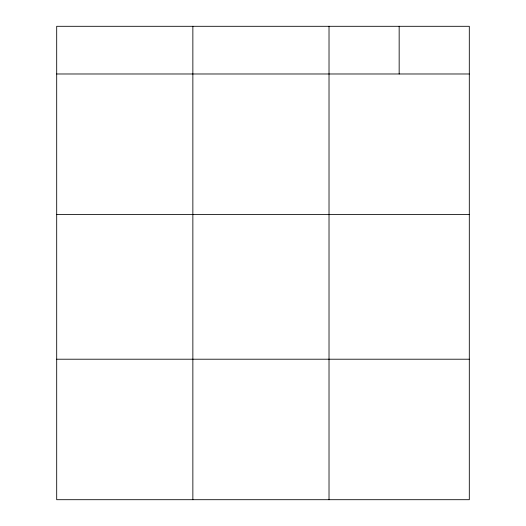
<?xml version="1.0" encoding="UTF-8"?>
<svg xmlns="http://www.w3.org/2000/svg" width="526" height="526" viewBox="0 0 526 526"><rect width="100%" height="100%" fill="white"/><g stroke="black" fill="none" stroke-linecap="round" stroke-linejoin="round"><path stroke-width="0.79" d="M469.304 73.982L469.304 499.7L56.696 499.7L56.696 26.3L469.304 26.3L469.304 73.982L56.696 73.982M56.696 214.47L469.304 214.47M56.696 359.212L469.304 359.212M399.162 26.3L399.162 73.982M329.02 26.3L329.02 499.7M192.858 26.3L192.858 499.7"/></g></svg>
